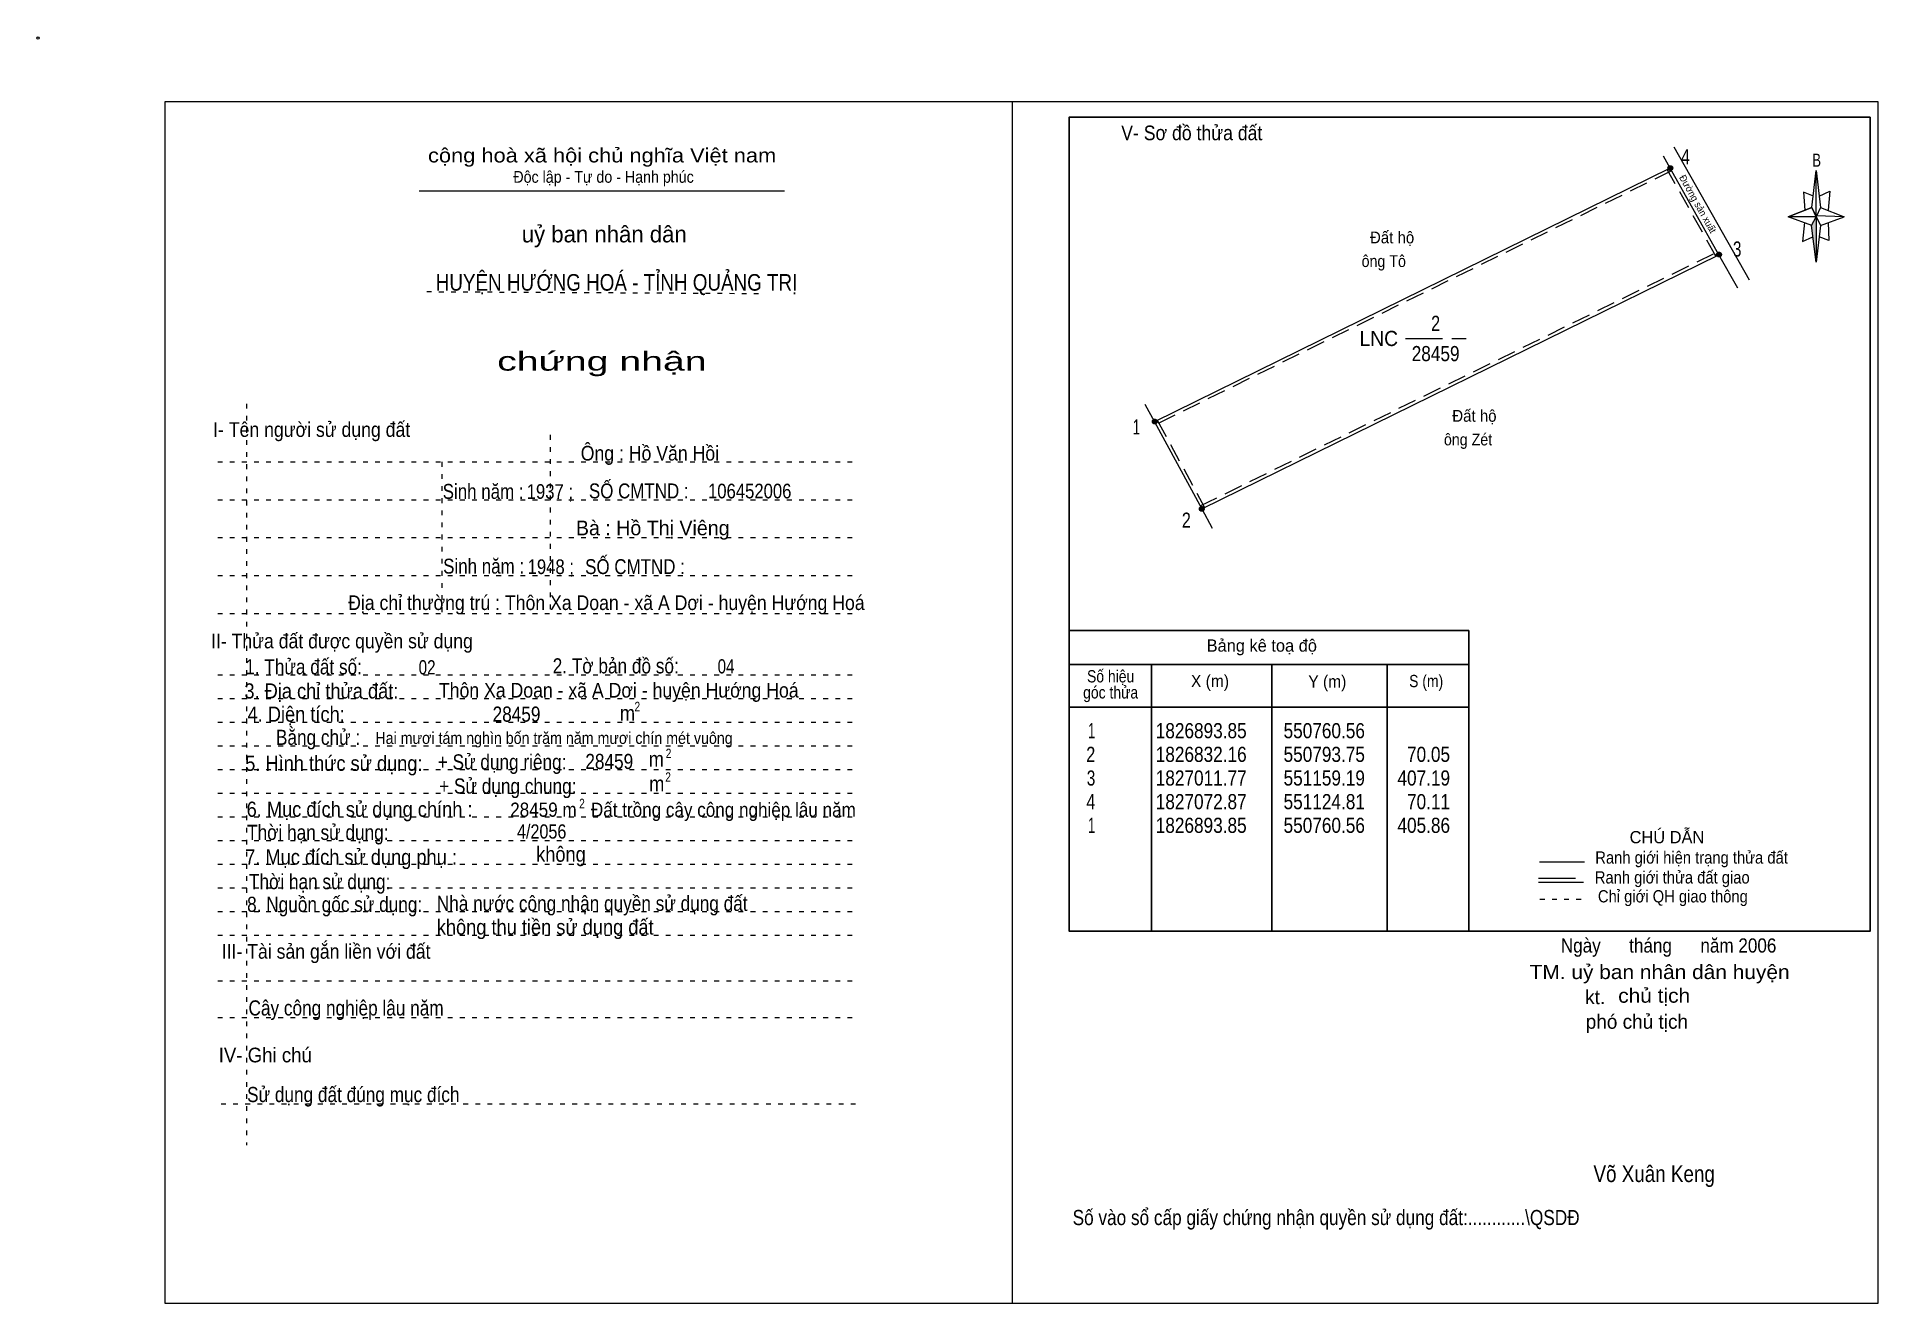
# Model space of a CAD drawing. Header units: centimetres. Extents: x -1.6 to 37.4, y -1.3 to 25.5.
import ezdxf
from ezdxf.enums import TextEntityAlignment as Align

# ---------------------------------------------------------------- set-up
doc = ezdxf.new("R2010")
doc.units = ezdxf.units.CM
doc.header["$LTSCALE"] = 0.13
for name, pattern in [('DOTTED', [1.5, 0.3, -1.2]), ('LONG_DASHED', [7.5, 6, -1.5]), ('MEDIUM_DASHED', [4.5, 3, -1.5])]:
    doc.linetypes.add(name, pattern=pattern)
for name, color, linetype, lineweight in [('1', 7, 'DOTTED', 13), ('10', 7, 'Continuous', 13), ('2', 7, 'Continuous', 25), ('3', 7, 'Continuous', 13), ('30', 7, 'Continuous', 13), ('32', 7, 'LONG_DASHED', 13), ('33', 7, 'LONG_DASHED', 13), ('35', 7, 'Continuous', 13)]:
    doc.layers.add(name, color=color, linetype=linetype, lineweight=lineweight)

msp = doc.modelspace()

# ---------------------------------------------------------------- hatches: boundary and pattern name
at = {"layer": '30'}
msp.add_hatch(color=256, dxfattribs=at).paths.add_polyline_path([(36.04, 21.69), (36.04, 20.73), (35.94, 21.51)])
at = {"layer": '32'}
for points in [[(33.0066, 22.7214, 1), (32.9066, 22.7214, 1)], [(34.0354, 20.893, 1), (33.9354, 20.893, 1)], [(22.1068, 17.3643, 1), (22.0068, 17.3643, 1)], [(23.0999, 15.5183, 1), (22.9999, 15.5183, 1)]]:
    msp.add_hatch(color=256, dxfattribs=at).paths.add_polyline_path(points)

# ---------------------------------------------------------------- linework, layer by layer
at = {"layer": '1', "linetype": 'Continuous'}
msp.add_line((6.51, 22.24), (14.23, 22.24), dxfattribs=at)
at = {"layer": '1'}
for p, q in [((6.67, 20.11), (13.82, 20.07)), ((2.86, 17.74), (2.86, 2.07)), ((9.28, 17.08), (9.28, 13.31)), ((2.25, 16.51), (15.75, 16.51)), ((6.99, 16.51), (6.99, 13.31)), ((2.25, 15.71), (15.75, 15.71)), ((2.25, 14.91), (15.75, 14.91)), ((2.25, 14.11), (15.75, 14.11)), ((2.25, 13.31), (15.75, 13.31)), ((2.25, 12.01), (15.75, 12.01)), ((2.25, 11.51), (15.75, 11.51)), ((2.25, 11.01), (15.75, 11.01)), ((2.25, 10.51), (15.75, 10.51)), ((2.25, 10.01), (15.75, 10.01)), ((2.25, 9.51), (15.75, 9.51)), ((2.25, 9.01), (15.75, 9.01)), ((2.25, 8.51), (15.75, 8.51)), ((2.25, 8.01), (15.75, 8.01)), ((2.25, 7.51), (15.75, 7.51)), ((2.25, 7.01), (15.75, 7.01)), ((2.25, 6.51), (15.75, 6.51)), ((2.25, 5.54), (15.75, 5.54)), ((2.25, 4.77), (15.75, 4.77)), ((2.32, 2.94), (15.82, 2.94))]:
    msp.add_line(p, q, dxfattribs=at)
at = {"layer": '10'}
for p, q in [((32.95, 22.72), (32.81, 22.97)), ((34.63, 20.35), (33.04, 23.16)), ((34.38, 20.18), (33.98, 20.89)), ((21.85, 17.73), (22.05, 17.36)), ((23.05, 15.52), (23.27, 15.11))]:
    msp.add_line(p, q, dxfattribs=at)
at = {"layer": '10', "linetype": 'MEDIUM_DASHED'}
for p, q in [((32.98, 22.66), (22.08, 17.3)), ((33.92, 20.86), (32.89, 22.69)), ((23.02, 15.58), (33.95, 20.95)), ((22.11, 17.39), (23.11, 15.55))]:
    msp.add_line(p, q, dxfattribs=at)
at = {"layer": '10'}
msp.add_lwpolyline([(32.95, 22.72), (22.05, 17.36), (23.05, 15.52), (33.98, 20.89)], close=True, dxfattribs=at)
msp.add_circle((-1.55, 25.47), 0.025, dxfattribs=at)
at = {"layer": '2'}
for p, q in [((20.25, 12.95), (28.7, 12.95)), ((28.7, 6.59), (28.7, 12.95)), ((20.25, 12.23), (28.7, 12.23)), ((21.99, 6.59), (21.99, 12.23)), ((24.53, 10.89), (24.53, 12.23)), ((26.97, 12.23), (26.97, 6.59)), ((20.25, 11.33), (28.7, 11.33))]:
    msp.add_line(p, q, dxfattribs=at)
msp.add_lwpolyline([(37.18, 23.8), (20.25, 23.8), (20.25, 6.59), (37.18, 6.59)], close=True, dxfattribs=at)
msp.add_lwpolyline([(24.53, 6.59), (24.53, 10.39), (24.53, 10.89)], dxfattribs=at)
at = {"layer": '3'}
msp.add_line((19.04, 24.12), (19.04, -1.27), dxfattribs=at)
for points in [[(19.04, 24.12), (1.13, 24.12), (1.13, -1.27), (19.04, -1.27)], [(19.04, -1.27), (37.35, -1.27), (37.35, 24.12), (19.04, 24.12)]]:
    msp.add_lwpolyline(points, dxfattribs=at)
at = {"layer": '30'}
for p, q in [((35.95, 21.89), (36.04, 22.67)), ((36.13, 21.89), (36.63, 21.69)), ((35.95, 21.51), (35.45, 21.69)), ((36.13, 21.51), (36.04, 20.73)), ((36.29, 21.57), (36.31, 21.19)), ((36.31, 21.19), (36.1, 21.27))]:
    msp.add_line(p, q, dxfattribs=at)
for points in [[(36.04, 22.67), (36.13, 21.89), (36.04, 21.69)], [(36.04, 21.69), (35.45, 21.69), (35.95, 21.89), (36.13, 21.51), (36.63, 21.69), (36.04, 21.71)], [(36.04, 21.69), (36.04, 20.73), (35.94, 21.51)]]:
    msp.add_lwpolyline(points, close=True, dxfattribs=at)
for points in [[(35.98, 22.13), (35.77, 22.21), (35.8, 21.83)], [(36.1, 22.13), (36.33, 22.23), (36.29, 21.83)], [(36.04, 21.69), (35.95, 21.89), (35.45, 21.69)], [(35.79, 21.57), (35.75, 21.17), (35.97, 21.27)], [(36.04, 21.69), (36.13, 21.51), (36.63, 21.69)]]:
    msp.add_lwpolyline(points, dxfattribs=at)
at = {"layer": '32'}
for centre in [(32.9566, 22.7214), (33.9854, 20.893), (22.0568, 17.3643), (23.0499, 15.5183)]:
    msp.add_circle(centre, 0.05, dxfattribs=at)
at = {"layer": '33'}
msp.add_line((27.36, 19.12), (28.64, 19.12), dxfattribs=at)
at = {"layer": '35'}
for p, q in [((30.19, 8.06), (31.14, 8.06)), ((30.17, 7.63), (31.12, 7.63))]:
    msp.add_line(p, q, dxfattribs=at)
at = {"layer": '35', "linetype": 'LONG_DASHED'}
msp.add_line((30.17, 7.71), (31.12, 7.71), dxfattribs=at)
at = {"layer": '35', "linetype": 'DOTTED'}
msp.add_line((30.2, 7.27), (31.19, 7.27), dxfattribs=at)

# ---------------------------------------------------------------- texts
at = {"layer": '1'}
for s, height, width, p in [('V- Sơ đồ thửa đất', 0.31, 0.9, (22.84, 23.31)), ('cộng hoà xã hội chủ nghĩa Việt nam', 0.3, 1.15, (10.375, 22.84)), ('Độc lập - Tự do - Hạnh phúc', 0.25, 0.9, (10.405, 22.41)), ('chứng nhận', 0.4, 1.55, (10.37, 18.44)), ('I- Tên người sử dụng đất', 0.31, 0.9, (4.235, 17.04)), ('II- Thửa đất được quyền sử dụng', 0.31, 0.9, (4.875, 12.57)), ('III- Tài sản gắn liền với đất', 0.31, 0.9, (4.54, 6.01)), ('IV- Ghi chú', 0.31, 0.95, (3.255, 3.82))]:
    msp.add_text(s, height=height, dxfattribs=dict(at, width=width)).set_placement(p, align=Align.CENTER)
at = {"layer": '1', "width": 0.95}
msp.add_text('Đường sản xuất', height=0.1496, rotation=299.373, dxfattribs=at).set_placement((33.4727, 21.9267), align=Align.CENTER)
at = {"layer": '1'}
msp.add_text('uỷ ban nhân dân', height=0.35, dxfattribs=at).set_placement((10.42, 21.15), align=Align.CENTER)
at = {"layer": '10'}
for s, width, p in [('  Đất hộ', 0.95, (26.43, 21.13)), ('ông Tô', 0.9, (26.43, 20.63)), ('  Đất hộ', 0.95, (28.17, 17.36)), ('ông Zét', 0.9, (28.17, 16.86))]:
    msp.add_text(s, height=0.25, dxfattribs=dict(at, width=width)).set_placement(p)
for s, height, width, p in [('Ông : Hồ Văn Hồi', 0.31, 0.9, (11.385, 16.54)), ('Sinh năm :', 0.3149, 0.85, (7.86, 15.73)), ('1937 ;', 0.31, 0.85, (9.27, 15.73)), ('SỐ CMTND :', 0.3149, 0.85, (11.15, 15.74)), ('106452006', 0.31, 0.85, (13.495, 15.74)), ('Sinh năm :', 0.3149, 0.85, (7.87, 14.15)), ('1948 ;', 0.31, 0.85, (9.29, 14.14)), ('SỐ CMTND :', 0.3149, 0.85, (11.07, 14.14)), ('Địa chỉ thường trú : Thôn Xa Doan - xã A Dơi - huyện Hướng Hoá', 0.31, 0.9, (10.465, 13.38)), ('02', 0.3, 0.8, (6.675, 12.02)), ('04', 0.3, 0.8, (12.995, 12.04)), (' Thôn Xa Doan - xã A Dơi - huyện Hướng Hoá', 0.31, 0.9, (10.675, 11.53)), ('Hai mươi tám nghìn bốn trăm năm mươi chín mét vuông ', 0.25, 0.9, (9.4, 10.55)), ('28459 m   Đất trồng cây công nghiệp lâu năm ', 0.3, 0.9, (12.135, 9.01)), ('4/2056 ', 0.3, 0.85, (9.145, 8.55)), ('Ngày      tháng      năm 2006', 0.3, 0.9, (32.92, 6.14)), ('TM. uỷ ban nhân dân huyện', 0.3, 1.1, (32.73, 5.58)), ('chủ tịch', 0.3, 1.1, (32.615, 5.08)), ('Võ Xuân Keng ', 0.35, 0.85, (32.67, 1.29))]:
    msp.add_text(s, height=height, dxfattribs=dict(at, width=width)).set_placement(p, align=Align.CENTER)
for s, height, p in [('Bà : Hồ Thị Viêng', 0.31, (11.445, 14.96)), ('kt.  ', 0.3, (31.48, 5.05)), ('phó chủ tịch ', 0.3, (32.305, 4.53))]:
    msp.add_text(s, height=height, dxfattribs=at).set_placement(p, align=Align.CENTER)
at = {"layer": '2'}
for s, height, width, p in [('HUYỆN HƯỚNG HOÁ - TỈNH QUẢNG TRỊ', 0.35, 0.85, (10.68, 20.13)), ('Số hiệu', 0.2591, 0.85, (21.125, 11.85)), ('3. Địa chỉ thửa đất:', 0.32, 0.9, (4.44, 11.51)), ('góc thửa', 0.2591, 0.85, (21.125, 11.51)), ('X (m)', 0.2591, 0.95, (23.225, 11.75)), ('Y (m)', 0.2591, 0.95, (25.705, 11.74)), ('S (m)', 0.2591, 0.85, (27.795, 11.75)), ('Số vào sổ cấp giấy chứng nhận quyền sử dụng đất:............\\QSDĐ', 0.32, 0.85, (25.68, 0.38))]:
    msp.add_text(s, height=height, dxfattribs=dict(at, width=width)).set_placement(p, align=Align.CENTER)
msp.add_text('Bảng kê toạ độ', height=0.2591, dxfattribs=at).set_placement((24.32, 12.5), align=Align.CENTER)
for s, height, width, p in [('1. Thửa đất số:', 0.32, 0.85, (2.83, 12.02)), ('2. Tờ bản đồ số:', 0.32, 0.85, (9.33, 12.04)), ('4. Diện tích:', 0.32, 0.9, (2.88, 11.02)), ('28459', 0.32, 0.85, (8.06, 11.02)), ('m', 0.32, 0.9, (10.75, 11.04)), ('2', 0.2, 0.8, (11.06, 11.24)), ('Bằng chử :', 0.32, 0.85, (3.48, 10.53)), ('5. Hình thức sử dụng:', 0.32, 0.9, (2.83, 9.98)), ('+ Sử dụng riêng:', 0.32, 0.85, (6.9, 10.01)), ('28459', 0.32, 0.85, (10.02, 10.02)), ('m', 0.32, 0.9, (11.36, 10.07)), ('2', 0.2, 0.8, (11.72, 10.25)), ('+ Sử dụng chung:', 0.32, 0.85, (6.93, 9.5)), ('m', 0.32, 0.9, (11.37, 9.55)), ('2', 0.2, 0.8, (11.71, 9.75)), ('6. Mục đích sử dụng chính : ', 0.32, 0.9, (2.86, 9.01)), ('2', 0.2, 0.8, (9.89, 9.19)), ('Thời hạn sử dụng: ', 0.32, 0.85, (2.87, 8.52)), ('7. Mục đích sử dụng phụ : ', 0.32, 0.9, (2.83, 8)), ('không', 0.32, 0.9, (8.98, 8.06)), ('Thời hạn sử dụng: ', 0.32, 0.85, (2.91, 7.48)), ('8. Nguồn gốc sử dụng: ', 0.32, 0.85, (2.87, 7)), ('Nhà nước công nhận quyền sử dụng đất ', 0.32, 0.85, (6.88, 7.02)), ('không thu tiền sử dụng đất', 0.32, 0.9, (6.88, 6.52)), ('Cây công nghiệp lâu năm', 0.32, 0.85, (2.9, 4.81)), ('Sử dụng đất đúng mục đích', 0.32, 0.85, (2.87, 2.98))]:
    msp.add_text(s, height=height, dxfattribs=dict(at, width=width)).set_placement(p)
at = {"layer": '30', "width": 0.75}
msp.add_text('B', height=0.2756, dxfattribs=at).set_placement((36.05, 22.75), align=Align.CENTER)
at = {"layer": '30'}
for s, width, p in [('1', 0.65, (20.8, 10.67)), ('1826893.85', 0.85, (24, 10.67)), ('550760.56', 0.85, (26.5, 10.67)), ('550760.56', 0.85, (26.5, 10.67)), ('2', 0.8, (20.8, 10.17)), ('1826832.16', 0.85, (24, 10.17)), ('550793.75', 0.85, (26.5, 10.17)), ('70.05', 0.85, (28.3, 10.17)), ('3', 0.75, (20.8, 9.67)), ('1827011.77', 0.85, (24, 9.67)), ('551159.19', 0.85, (26.5, 9.67)), ('407.19', 0.85, (28.3, 9.67)), ('4', 0.8, (20.8, 9.17)), ('1827072.87', 0.85, (24, 9.17)), ('551124.81', 0.85, (26.5, 9.17)), ('70.11', 0.85, (28.3, 9.17)), ('1', 0.65, (20.8, 8.67)), ('1826893.85', 0.85, (24, 8.67)), ('550760.56', 0.85, (26.5, 8.67)), ('405.86', 0.85, (28.3, 8.67))]:
    msp.add_text(s, height=0.32, dxfattribs=dict(at, width=width)).set_placement(p, align=Align.RIGHT)
at = {"layer": '32'}
for s, width, p in [('4', 0.8, (33.275, 22.8)), ('3', 0.75, (34.37, 20.85)), ('1', 0.65, (21.67, 17.09)), ('2', 0.8, (22.725, 15.12))]:
    msp.add_text(s, height=0.32, dxfattribs=dict(at, width=width)).set_placement(p, align=Align.CENTER)
at = {"layer": '33'}
for s, width, p in [('2', 0.8, (27.995, 19.28)), ('28459', 0.85, (27.995, 18.64))]:
    msp.add_text(s, height=0.32, dxfattribs=dict(at, width=width)).set_placement(p, align=Align.CENTER)
at = {"layer": '33', "width": 0.95}
msp.add_text('LNC', height=0.32, dxfattribs=at).set_placement((27.2, 18.96), align=Align.RIGHT)
at = {"layer": '35'}
msp.add_text('CHÚ DẪN', height=0.2591, dxfattribs=at).set_placement((32.885, 8.45), align=Align.CENTER)
at = {"layer": '35', "width": 0.9}
for s, p in [('Ranh giới hiện trạng thửa đất', (33.405, 8.02)), ('Ranh giới thửa đất giao ', (33.04, 7.6)), ('Chỉ giới QH giao thông', (33.01, 7.2))]:
    msp.add_text(s, height=0.2591, dxfattribs=at).set_placement(p, align=Align.CENTER)

doc.saveas('drawing.dxf')
